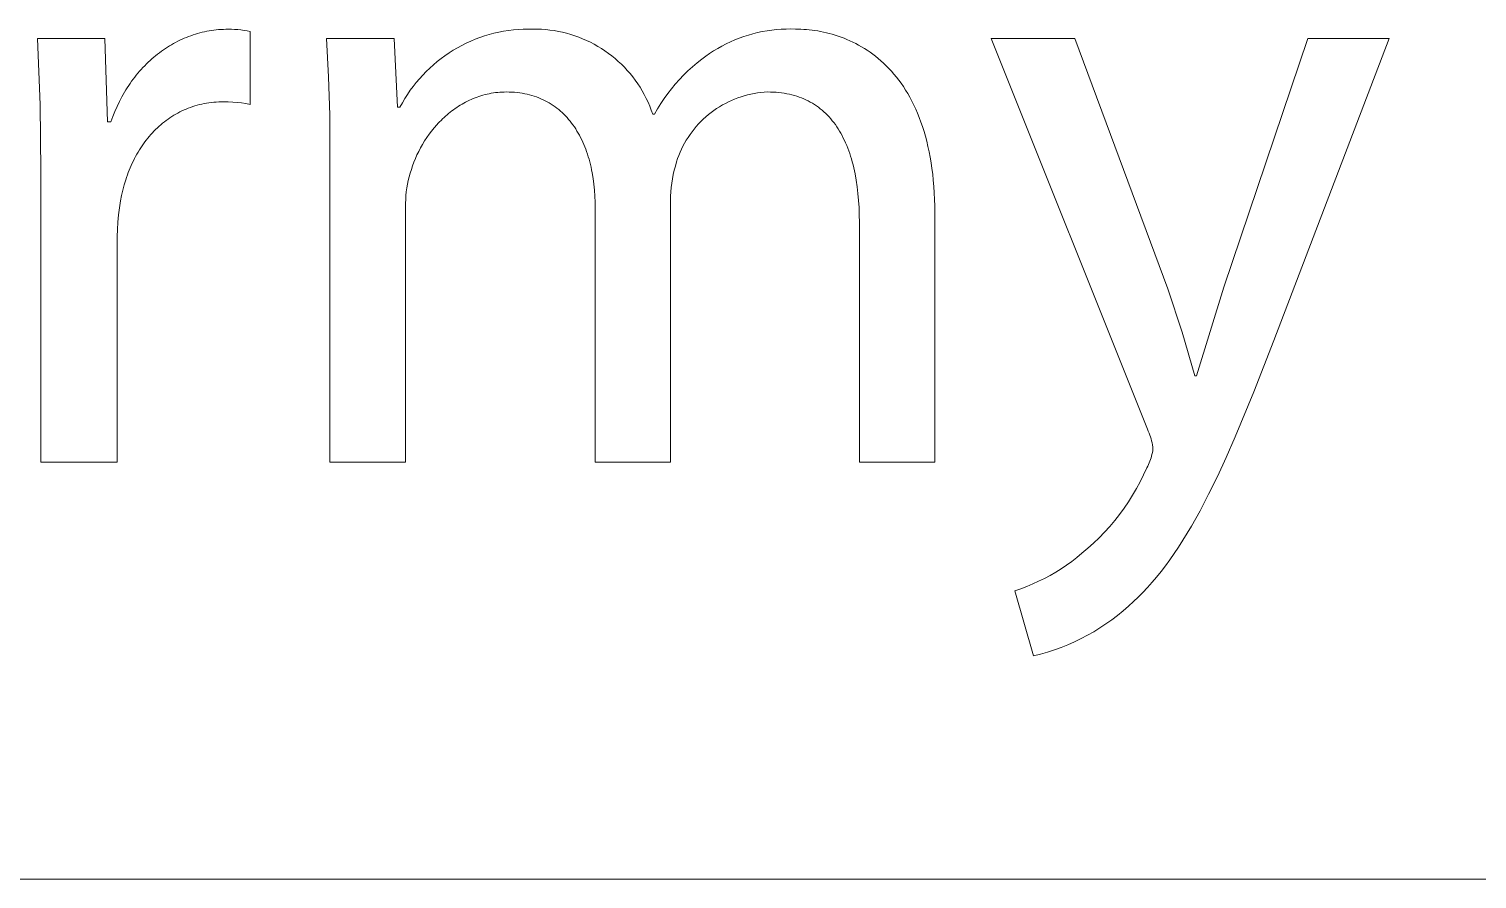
# Model space of a CAD drawing. Header units: millimetres. Extents: x 4001 to 9794, y -321 to 3726.
# Drawn here: x 8295 to 8390.9, y -321.4 to -265.1 of the extents above; entities that cross this region are included whole.
import ezdxf

# ---------------------------------------------------------------- set-up
doc = ezdxf.new("R2010")
doc.units = ezdxf.units.MM
doc.header["$MEASUREMENT"] = 0
doc.layers.add('Domyślny', color=7, linetype='Continuous', true_color=0x000000)

msp = doc.modelspace()

# ---------------------------------------------------------------- linework, layer by layer
at = {"layer": 'Domyślny', "color": 18, "lineweight": 15, "true_color": 0x000000}
for p, q in [((8295.721, -270.099), (8295.54, -265.712)), ((8295.54, -265.712), (8299.996, -265.712)), ((8299.996, -265.712), (8300.189, -271.229)), ((8304.977, -265.826), (8305.119, -265.76)), ((8305.119, -265.76), (8305.263, -265.696)), ((8305.263, -265.696), (8305.408, -265.636)), ((8305.408, -265.636), (8305.554, -265.579)), ((8305.554, -265.579), (8305.702, -265.524)), ((8305.702, -265.524), (8305.85, -265.473)), ((8305.85, -265.473), (8305.999, -265.425)), ((8305.999, -265.425), (8306.149, -265.38)), ((8306.149, -265.38), (8306.3, -265.339)), ((8306.3, -265.339), (8306.452, -265.3)), ((8306.452, -265.3), (8306.605, -265.265)), ((8306.605, -265.265), (8306.759, -265.233)), ((8306.759, -265.233), (8306.914, -265.204)), ((8306.914, -265.204), (8307.069, -265.179)), ((8307.069, -265.179), (8307.225, -265.156)), ((8307.225, -265.156), (8307.382, -265.138)), ((8307.382, -265.138), (8307.539, -265.122)), ((8307.539, -265.122), (8307.697, -265.11)), ((8307.697, -265.11), (8307.856, -265.102)), ((8307.856, -265.102), (8308.015, -265.096)), ((8308.015, -265.096), (8308.175, -265.095)), ((8308.175, -265.095), (8308.386, -265.098)), ((8308.386, -265.098), (8308.597, -265.107)), ((8308.597, -265.107), (8308.807, -265.123)), ((8308.807, -265.123), (8309.017, -265.145)), ((8309.017, -265.145), (8309.226, -265.173)), ((8309.226, -265.173), (8309.434, -265.208)), ((8309.434, -265.208), (8309.641, -265.249)), ((8309.641, -265.249), (8309.641, -270.072)), ((8314.827, -268.24), (8314.68, -265.702)), ((8314.68, -265.702), (8319.174, -265.702)), ((8319.174, -265.702), (8319.386, -270.255)), ((8324.244, -265.888), (8324.545, -265.762)), ((8324.545, -265.762), (8324.85, -265.647)), ((8324.85, -265.647), (8325.159, -265.542)), ((8325.159, -265.542), (8325.472, -265.448)), ((8325.472, -265.448), (8325.787, -265.364)), ((8325.787, -265.364), (8326.105, -265.291)), ((8326.105, -265.291), (8326.426, -265.228)), ((8326.426, -265.228), (8326.748, -265.177)), ((8326.748, -265.177), (8327.072, -265.137)), ((8327.072, -265.137), (8327.397, -265.107)), ((8327.397, -265.107), (8327.723, -265.089)), ((8327.723, -265.089), (8328.049, -265.081)), ((8328.049, -265.081), (8328.375, -265.085)), ((8328.375, -265.085), (8328.656, -265.086)), ((8328.656, -265.086), (8328.937, -265.097)), ((8328.937, -265.097), (8329.218, -265.118)), ((8329.218, -265.118), (8329.497, -265.148)), ((8329.497, -265.148), (8329.775, -265.187)), ((8329.775, -265.187), (8330.052, -265.236)), ((8330.052, -265.236), (8330.327, -265.295)), ((8330.327, -265.295), (8330.6, -265.362)), ((8330.6, -265.362), (8330.87, -265.439)), ((8330.87, -265.439), (8331.138, -265.525)), ((8331.138, -265.525), (8331.402, -265.62)), ((8331.402, -265.62), (8331.663, -265.724)), ((8331.663, -265.724), (8331.921, -265.837)), ((8341.749, -265.8), (8342.044, -265.684)), ((8342.044, -265.684), (8342.342, -265.577)), ((8342.342, -265.577), (8342.644, -265.48)), ((8342.644, -265.48), (8342.949, -265.394)), ((8342.949, -265.394), (8343.257, -265.318)), ((8343.257, -265.318), (8343.567, -265.252)), ((8343.567, -265.252), (8343.879, -265.197)), ((8343.879, -265.197), (8344.193, -265.152)), ((8344.193, -265.152), (8344.508, -265.117)), ((8344.508, -265.117), (8344.824, -265.093)), ((8344.824, -265.093), (8345.141, -265.08)), ((8345.141, -265.08), (8345.458, -265.077)), ((8345.458, -265.077), (8345.775, -265.085)), ((8345.775, -265.085), (8345.951, -265.087)), ((8345.951, -265.087), (8346.129, -265.092)), ((8346.129, -265.092), (8346.309, -265.102)), ((8346.309, -265.102), (8346.492, -265.115)), ((8346.492, -265.115), (8346.676, -265.132)), ((8346.676, -265.132), (8346.863, -265.153)), ((8346.863, -265.153), (8347.051, -265.179)), ((8347.051, -265.179), (8347.24, -265.209)), ((8347.24, -265.209), (8347.431, -265.243)), ((8347.431, -265.243), (8347.622, -265.282)), ((8347.622, -265.282), (8347.815, -265.325)), ((8347.815, -265.325), (8348.008, -265.374)), ((8348.008, -265.374), (8348.202, -265.427)), ((8348.202, -265.427), (8348.397, -265.485)), ((8348.397, -265.485), (8348.591, -265.548)), ((8348.591, -265.548), (8348.786, -265.617)), ((8348.786, -265.617), (8348.981, -265.691)), ((8348.981, -265.691), (8349.175, -265.77)), ((8349.175, -265.77), (8349.37, -265.855)), ((8369.087, -291.599), (8358.728, -265.712)), ((8358.728, -265.712), (8364.284, -265.712)), ((8364.284, -265.712), (8370.437, -282.301)), ((8374.141, -282.186), (8379.715, -265.712)), ((8385.097, -265.712), (8377.459, -285.716)), ((8379.715, -265.712), (8385.097, -265.712)), ((8303.492, -266.751), (8303.62, -266.653)), ((8303.62, -266.653), (8303.749, -266.557)), ((8303.749, -266.557), (8303.88, -266.465)), ((8303.88, -266.465), (8304.013, -266.375)), ((8304.013, -266.375), (8304.146, -266.288)), ((8304.146, -266.288), (8304.281, -266.204)), ((8304.281, -266.204), (8304.418, -266.122)), ((8304.418, -266.122), (8304.556, -266.044)), ((8304.556, -266.044), (8304.695, -265.968)), ((8304.695, -265.968), (8304.835, -265.896)), ((8304.835, -265.896), (8304.977, -265.826)), ((8322.541, -266.848), (8322.811, -266.664)), ((8322.811, -266.664), (8323.086, -266.49)), ((8323.086, -266.49), (8323.368, -266.325)), ((8323.368, -266.325), (8323.655, -266.169)), ((8323.655, -266.169), (8323.947, -266.023)), ((8323.947, -266.023), (8324.244, -265.888)), ((8331.921, -265.837), (8332.174, -265.959)), ((8332.174, -265.959), (8332.423, -266.089)), ((8332.423, -266.089), (8332.668, -266.228)), ((8332.668, -266.228), (8332.907, -266.374)), ((8332.907, -266.374), (8333.142, -266.529)), ((8333.142, -266.529), (8333.371, -266.692)), ((8333.371, -266.692), (8333.594, -266.863)), ((8339.817, -266.882), (8340.077, -266.7)), ((8340.077, -266.7), (8340.342, -266.527)), ((8340.342, -266.527), (8340.614, -266.363)), ((8340.614, -266.363), (8340.89, -266.208)), ((8340.89, -266.208), (8341.172, -266.063)), ((8341.172, -266.063), (8341.458, -265.927)), ((8341.458, -265.927), (8341.749, -265.8)), ((8349.37, -265.855), (8349.563, -265.946)), ((8349.563, -265.946), (8349.756, -266.043)), ((8349.756, -266.043), (8349.948, -266.145)), ((8349.948, -266.145), (8350.139, -266.253)), ((8350.139, -266.253), (8350.328, -266.368)), ((8350.328, -266.368), (8350.517, -266.489)), ((8350.517, -266.489), (8350.703, -266.616)), ((8350.703, -266.616), (8350.888, -266.749)), ((8302.416, -267.757), (8302.529, -267.635)), ((8302.529, -267.635), (8302.643, -267.515)), ((8302.643, -267.515), (8302.759, -267.398)), ((8302.759, -267.398), (8302.877, -267.284)), ((8302.877, -267.284), (8302.997, -267.172)), ((8302.997, -267.172), (8303.118, -267.063)), ((8303.118, -267.063), (8303.241, -266.956)), ((8303.241, -266.956), (8303.366, -266.852)), ((8303.366, -266.852), (8303.492, -266.751)), ((8321.294, -267.898), (8321.529, -267.671)), ((8321.529, -267.671), (8321.771, -267.453)), ((8321.771, -267.453), (8322.021, -267.242)), ((8322.021, -267.242), (8322.277, -267.041)), ((8322.277, -267.041), (8322.541, -266.848)), ((8333.594, -266.863), (8333.812, -267.041)), ((8333.812, -267.041), (8334.023, -267.226)), ((8334.023, -267.226), (8334.228, -267.418)), ((8334.228, -267.418), (8334.426, -267.618)), ((8334.426, -267.618), (8334.618, -267.823)), ((8338.641, -267.858), (8338.94, -267.585)), ((8338.94, -267.585), (8339.247, -267.323)), ((8339.247, -267.323), (8339.564, -267.072)), ((8339.564, -267.072), (8339.817, -266.882)), ((8350.888, -266.749), (8351.071, -266.889)), ((8351.071, -266.889), (8351.252, -267.036)), ((8351.252, -267.036), (8351.431, -267.19)), ((8351.431, -267.19), (8351.607, -267.35)), ((8351.607, -267.35), (8351.781, -267.518)), ((8351.781, -267.518), (8351.952, -267.693)), ((8351.952, -267.693), (8352.121, -267.875)), ((8301.681, -268.684), (8301.78, -268.544)), ((8301.78, -268.544), (8301.881, -268.407)), ((8301.881, -268.407), (8301.984, -268.272)), ((8301.984, -268.272), (8302.089, -268.139)), ((8302.089, -268.139), (8302.196, -268.01)), ((8302.196, -268.01), (8302.305, -267.882)), ((8302.305, -267.882), (8302.416, -267.757)), ((8314.904, -270.78), (8314.827, -268.24)), ((8320.435, -268.879), (8320.637, -268.623)), ((8320.637, -268.623), (8320.848, -268.374)), ((8320.848, -268.374), (8321.067, -268.132)), ((8321.067, -268.132), (8321.294, -267.898)), ((8334.618, -267.823), (8334.802, -268.036)), ((8334.802, -268.036), (8334.979, -268.254)), ((8334.979, -268.254), (8335.148, -268.478)), ((8335.148, -268.478), (8335.31, -268.708)), ((8337.804, -268.734), (8338.073, -268.432)), ((8338.073, -268.432), (8338.353, -268.14)), ((8338.353, -268.14), (8338.641, -267.858)), ((8352.121, -267.875), (8352.286, -268.064)), ((8352.286, -268.064), (8352.448, -268.261)), ((8352.448, -268.261), (8352.606, -268.465)), ((8352.606, -268.465), (8352.761, -268.677)), ((8300.966, -269.885), (8301.131, -269.571)), ((8301.131, -269.571), (8301.218, -269.417)), ((8301.218, -269.417), (8301.306, -269.266)), ((8301.306, -269.266), (8301.396, -269.117)), ((8301.396, -269.117), (8301.489, -268.97)), ((8301.489, -268.97), (8301.584, -268.826)), ((8301.584, -268.826), (8301.681, -268.684)), ((8319.882, -269.687), (8320.057, -269.412)), ((8320.057, -269.412), (8320.241, -269.142)), ((8320.241, -269.142), (8320.435, -268.879)), ((8324.663, -269.593), (8324.533, -269.641)), ((8324.793, -269.548), (8324.663, -269.593)), ((8324.925, -269.505), (8324.793, -269.548)), ((8325.059, -269.466), (8324.925, -269.505)), ((8325.194, -269.43), (8325.059, -269.466)), ((8325.33, -269.397), (8325.194, -269.43)), ((8325.468, -269.367), (8325.33, -269.397)), ((8325.608, -269.34), (8325.468, -269.367)), ((8325.748, -269.317), (8325.608, -269.34)), ((8325.89, -269.297), (8325.748, -269.317)), ((8326.034, -269.281), (8325.89, -269.297)), ((8326.178, -269.268), (8326.034, -269.281)), ((8326.324, -269.259), (8326.178, -269.268)), ((8326.471, -269.254), (8326.324, -269.259)), ((8326.62, -269.252), (8326.471, -269.254)), ((8326.801, -269.254), (8326.62, -269.252)), ((8326.98, -269.261), (8326.801, -269.254)), ((8327.155, -269.273), (8326.98, -269.261)), ((8327.328, -269.289), (8327.155, -269.273)), ((8327.498, -269.31), (8327.328, -269.289)), ((8327.665, -269.336), (8327.498, -269.31)), ((8327.83, -269.366), (8327.665, -269.336)), ((8327.992, -269.401), (8327.83, -269.366)), ((8328.15, -269.439), (8327.992, -269.401)), ((8328.306, -269.483), (8328.15, -269.439)), ((8328.459, -269.53), (8328.306, -269.483)), ((8328.61, -269.582), (8328.459, -269.53)), ((8328.757, -269.638), (8328.61, -269.582)), ((8335.31, -268.708), (8335.463, -268.944)), ((8335.463, -268.944), (8335.609, -269.184)), ((8335.609, -269.184), (8335.746, -269.429)), ((8335.746, -269.429), (8335.875, -269.679)), ((8337.061, -269.69), (8337.298, -269.363)), ((8337.298, -269.363), (8337.546, -269.044)), ((8337.546, -269.044), (8337.804, -268.734)), ((8342.156, -269.569), (8341.943, -269.642)), ((8342.371, -269.503), (8342.156, -269.569)), ((8342.588, -269.445), (8342.371, -269.503)), ((8342.808, -269.394), (8342.588, -269.445)), ((8343.028, -269.35), (8342.808, -269.394)), ((8343.251, -269.314), (8343.028, -269.35)), ((8343.474, -269.286), (8343.251, -269.314)), ((8343.698, -269.265), (8343.474, -269.286)), ((8343.923, -269.252), (8343.698, -269.265)), ((8344.114, -269.254), (8343.923, -269.252)), ((8344.302, -269.261), (8344.114, -269.254)), ((8344.487, -269.273), (8344.302, -269.261)), ((8344.668, -269.29), (8344.487, -269.273)), ((8344.847, -269.311), (8344.668, -269.29)), ((8345.022, -269.337), (8344.847, -269.311)), ((8345.195, -269.367), (8345.022, -269.337)), ((8345.364, -269.402), (8345.195, -269.367)), ((8345.53, -269.442), (8345.364, -269.402)), ((8345.693, -269.486), (8345.53, -269.442)), ((8345.853, -269.535), (8345.693, -269.486)), ((8346.01, -269.588), (8345.853, -269.535)), ((8346.163, -269.646), (8346.01, -269.588)), ((8352.761, -268.677), (8352.912, -268.897)), ((8352.912, -268.897), (8353.06, -269.125)), ((8353.06, -269.125), (8353.203, -269.361)), ((8353.203, -269.361), (8353.342, -269.605)), ((8353.342, -269.605), (8353.477, -269.857)), ((8295.772, -274.489), (8295.721, -270.099)), ((8300.527, -270.88), (8300.664, -270.54)), ((8300.664, -270.54), (8300.81, -270.208)), ((8300.81, -270.208), (8300.966, -269.885)), ((8304.974, -270.575), (8304.839, -270.646)), ((8305.111, -270.508), (8304.974, -270.575)), ((8305.25, -270.444), (8305.111, -270.508)), ((8305.391, -270.383), (8305.25, -270.444)), ((8305.534, -270.326), (8305.391, -270.383)), ((8305.679, -270.272), (8305.534, -270.326)), ((8305.825, -270.221), (8305.679, -270.272)), ((8305.974, -270.174), (8305.825, -270.221)), ((8306.124, -270.131), (8305.974, -270.174)), ((8306.275, -270.091), (8306.124, -270.131)), ((8306.429, -270.055), (8306.275, -270.091)), ((8306.584, -270.022), (8306.429, -270.055)), ((8306.741, -269.993), (8306.584, -270.022)), ((8306.9, -269.968), (8306.741, -269.993)), ((8307.06, -269.947), (8306.9, -269.968)), ((8307.222, -269.929), (8307.06, -269.947)), ((8307.385, -269.916), (8307.222, -269.929)), ((8307.551, -269.906), (8307.385, -269.916)), ((8307.717, -269.9), (8307.551, -269.906)), ((8307.886, -269.898), (8307.717, -269.9)), ((8308.18, -269.904), (8307.886, -269.898)), ((8308.474, -269.919), (8308.18, -269.904)), ((8308.767, -269.943), (8308.474, -269.919)), ((8309.06, -269.977), (8308.767, -269.943)), ((8309.351, -270.02), (8309.06, -269.977)), ((8309.641, -270.072), (8309.351, -270.02)), ((8319.386, -270.255), (8319.56, -270.255)), ((8319.56, -270.255), (8319.716, -269.968)), ((8319.716, -269.968), (8319.882, -269.687)), ((8322.994, -270.51), (8322.887, -270.593)), ((8323.103, -270.429), (8322.994, -270.51)), ((8323.213, -270.35), (8323.103, -270.429)), ((8323.325, -270.273), (8323.213, -270.35)), ((8323.439, -270.199), (8323.325, -270.273)), ((8323.554, -270.127), (8323.439, -270.199)), ((8323.671, -270.057), (8323.554, -270.127)), ((8323.79, -269.99), (8323.671, -270.057)), ((8323.91, -269.925), (8323.79, -269.99)), ((8324.031, -269.863), (8323.91, -269.925)), ((8324.155, -269.803), (8324.031, -269.863)), ((8324.279, -269.747), (8324.155, -269.803)), ((8324.406, -269.693), (8324.279, -269.747)), ((8324.533, -269.641), (8324.406, -269.693)), ((8328.902, -269.698), (8328.757, -269.638)), ((8329.044, -269.762), (8328.902, -269.698)), ((8329.183, -269.831), (8329.044, -269.762)), ((8329.319, -269.903), (8329.183, -269.831)), ((8329.453, -269.979), (8329.319, -269.903)), ((8329.583, -270.06), (8329.453, -269.979)), ((8329.711, -270.144), (8329.583, -270.06)), ((8329.836, -270.232), (8329.711, -270.144)), ((8329.958, -270.324), (8329.836, -270.232)), ((8330.077, -270.419), (8329.958, -270.324)), ((8330.194, -270.518), (8330.077, -270.419)), ((8330.307, -270.621), (8330.194, -270.518)), ((8335.875, -269.679), (8335.995, -269.933)), ((8335.995, -269.933), (8336.107, -270.191)), ((8336.107, -270.191), (8336.21, -270.453)), ((8336.21, -270.453), (8336.304, -270.718)), ((8336.419, -270.718), (8336.621, -270.368)), ((8336.621, -270.368), (8336.836, -270.025)), ((8336.836, -270.025), (8337.061, -269.69)), ((8340.353, -270.478), (8340.172, -270.612)), ((8340.539, -270.35), (8340.353, -270.478)), ((8340.728, -270.229), (8340.539, -270.35)), ((8340.922, -270.114), (8340.728, -270.229)), ((8341.119, -270.006), (8340.922, -270.114)), ((8341.321, -269.905), (8341.119, -270.006)), ((8341.525, -269.81), (8341.321, -269.905)), ((8341.732, -269.723), (8341.525, -269.81)), ((8341.943, -269.642), (8341.732, -269.723)), ((8346.314, -269.708), (8346.163, -269.646)), ((8346.461, -269.774), (8346.314, -269.708)), ((8346.606, -269.845), (8346.461, -269.774)), ((8346.747, -269.92), (8346.606, -269.845)), ((8346.886, -270), (8346.747, -269.92)), ((8347.021, -270.084), (8346.886, -270)), ((8347.153, -270.172), (8347.021, -270.084)), ((8347.282, -270.264), (8347.153, -270.172)), ((8347.408, -270.361), (8347.282, -270.264)), ((8347.531, -270.462), (8347.408, -270.361)), ((8347.651, -270.567), (8347.531, -270.462)), ((8347.768, -270.676), (8347.651, -270.567)), ((8353.477, -269.857), (8353.607, -270.117)), ((8353.607, -270.117), (8353.732, -270.386)), ((8353.732, -270.386), (8353.853, -270.664)), ((8300.189, -271.229), (8300.401, -271.229)), ((8300.401, -271.229), (8300.527, -270.88)), ((8303.594, -271.526), (8303.481, -271.63)), ((8303.709, -271.424), (8303.594, -271.526)), ((8303.827, -271.326), (8303.709, -271.424)), ((8303.946, -271.23), (8303.827, -271.326)), ((8304.068, -271.137), (8303.946, -271.23)), ((8304.191, -271.048), (8304.068, -271.137)), ((8304.317, -270.961), (8304.191, -271.048)), ((8304.444, -270.877), (8304.317, -270.961)), ((8304.574, -270.797), (8304.444, -270.877)), ((8304.705, -270.72), (8304.574, -270.797)), ((8304.839, -270.646), (8304.705, -270.72)), ((8314.911, -273.322), (8314.904, -270.78)), ((8322.002, -271.428), (8321.825, -271.632)), ((8322.093, -271.328), (8322.002, -271.428)), ((8322.186, -271.23), (8322.093, -271.328)), ((8322.281, -271.134), (8322.186, -271.23)), ((8322.378, -271.039), (8322.281, -271.134)), ((8322.476, -270.946), (8322.378, -271.039)), ((8322.576, -270.855), (8322.476, -270.946)), ((8322.678, -270.766), (8322.576, -270.855)), ((8322.782, -270.679), (8322.678, -270.766)), ((8322.887, -270.593), (8322.782, -270.679)), ((8330.418, -270.727), (8330.307, -270.621)), ((8330.526, -270.837), (8330.418, -270.727)), ((8330.631, -270.951), (8330.526, -270.837)), ((8330.733, -271.068), (8330.631, -270.951)), ((8330.833, -271.188), (8330.733, -271.068)), ((8330.929, -271.312), (8330.833, -271.188)), ((8331.023, -271.439), (8330.929, -271.312)), ((8331.114, -271.569), (8331.023, -271.439)), ((8336.304, -270.718), (8336.419, -270.718)), ((8339.191, -271.537), (8339.047, -271.71)), ((8339.341, -271.37), (8339.191, -271.537)), ((8339.497, -271.207), (8339.341, -271.37)), ((8339.658, -271.05), (8339.497, -271.207)), ((8339.825, -270.898), (8339.658, -271.05)), ((8339.996, -270.752), (8339.825, -270.898)), ((8340.172, -270.612), (8339.996, -270.752)), ((8347.882, -270.789), (8347.768, -270.676)), ((8347.993, -270.907), (8347.882, -270.789)), ((8348.101, -271.028), (8347.993, -270.907)), ((8348.206, -271.154), (8348.101, -271.028)), ((8348.307, -271.283), (8348.206, -271.154)), ((8348.406, -271.417), (8348.307, -271.283)), ((8348.502, -271.554), (8348.406, -271.417)), ((8353.853, -270.664), (8353.968, -270.95)), ((8353.968, -270.95), (8354.078, -271.246)), ((8354.078, -271.246), (8354.183, -271.55)), ((8302.748, -272.439), (8302.652, -272.566)), ((8302.846, -272.316), (8302.748, -272.439)), ((8302.946, -272.195), (8302.846, -272.316)), ((8303.049, -272.076), (8302.946, -272.195)), ((8303.153, -271.961), (8303.049, -272.076)), ((8303.26, -271.848), (8303.153, -271.961)), ((8303.369, -271.738), (8303.26, -271.848)), ((8303.481, -271.63), (8303.369, -271.738)), ((8321.192, -272.499), (8321.053, -272.726)), ((8321.339, -272.275), (8321.192, -272.499)), ((8321.493, -272.056), (8321.339, -272.275)), ((8321.655, -271.841), (8321.493, -272.056)), ((8321.825, -271.632), (8321.655, -271.841)), ((8331.202, -271.702), (8331.114, -271.569)), ((8331.287, -271.839), (8331.202, -271.702)), ((8331.369, -271.979), (8331.287, -271.839)), ((8331.448, -272.122), (8331.369, -271.979)), ((8331.525, -272.268), (8331.448, -272.122)), ((8331.598, -272.416), (8331.525, -272.268)), ((8331.669, -272.568), (8331.598, -272.416)), ((8338.531, -272.448), (8338.418, -272.642)), ((8338.651, -272.257), (8338.531, -272.448)), ((8338.777, -272.07), (8338.651, -272.257)), ((8338.909, -271.888), (8338.777, -272.07)), ((8339.047, -271.71), (8338.909, -271.888)), ((8348.595, -271.696), (8348.502, -271.554)), ((8348.684, -271.841), (8348.595, -271.696)), ((8348.771, -271.991), (8348.684, -271.841)), ((8348.855, -272.144), (8348.771, -271.991)), ((8348.936, -272.301), (8348.855, -272.144)), ((8349.014, -272.461), (8348.936, -272.301)), ((8349.088, -272.626), (8349.014, -272.461)), ((8354.183, -271.55), (8354.282, -271.863)), ((8354.282, -271.863), (8354.376, -272.185)), ((8354.376, -272.185), (8354.464, -272.516)), ((8302.125, -273.375), (8302.045, -273.519)), ((8302.207, -273.234), (8302.125, -273.375)), ((8302.291, -273.096), (8302.207, -273.234)), ((8302.378, -272.959), (8302.291, -273.096)), ((8302.467, -272.826), (8302.378, -272.959)), ((8302.558, -272.694), (8302.467, -272.826)), ((8302.652, -272.566), (8302.558, -272.694)), ((8314.911, -293.788), (8314.911, -273.322)), ((8320.685, -273.426), (8320.579, -273.663)), ((8320.8, -273.19), (8320.685, -273.426)), ((8320.922, -272.957), (8320.8, -273.19)), ((8321.053, -272.726), (8320.922, -272.957)), ((8331.737, -272.723), (8331.669, -272.568)), ((8331.802, -272.88), (8331.737, -272.723)), ((8331.864, -273.041), (8331.802, -272.88)), ((8331.924, -273.204), (8331.864, -273.041)), ((8331.98, -273.369), (8331.924, -273.204)), ((8332.034, -273.538), (8331.98, -273.369)), ((8338.035, -273.457), (8337.956, -273.668)), ((8338.12, -273.248), (8338.035, -273.457)), ((8338.213, -273.043), (8338.12, -273.248)), ((8338.312, -272.841), (8338.213, -273.043)), ((8338.418, -272.642), (8338.312, -272.841)), ((8349.16, -272.794), (8349.088, -272.626)), ((8349.229, -272.966), (8349.16, -272.794)), ((8349.295, -273.142), (8349.229, -272.966)), ((8349.358, -273.321), (8349.295, -273.142)), ((8349.418, -273.504), (8349.358, -273.321)), ((8354.464, -272.516), (8354.545, -272.857)), ((8354.545, -272.857), (8354.621, -273.208)), ((8354.621, -273.208), (8354.69, -273.568)), ((8301.683, -274.269), (8301.618, -274.426)), ((8301.751, -274.115), (8301.683, -274.269)), ((8301.821, -273.962), (8301.751, -274.115)), ((8301.893, -273.812), (8301.821, -273.962)), ((8301.968, -273.664), (8301.893, -273.812)), ((8302.045, -273.519), (8301.968, -273.664)), ((8320.312, -274.383), (8320.236, -274.624)), ((8320.393, -274.142), (8320.312, -274.383)), ((8320.482, -273.902), (8320.393, -274.142)), ((8320.579, -273.663), (8320.482, -273.902)), ((8332.084, -273.709), (8332.034, -273.538)), ((8332.132, -273.882), (8332.084, -273.709)), ((8332.177, -274.058), (8332.132, -273.882)), ((8332.219, -274.237), (8332.177, -274.058)), ((8332.258, -274.418), (8332.219, -274.237)), ((8332.294, -274.601), (8332.258, -274.418)), ((8337.805, -274.159), (8337.733, -274.44)), ((8337.885, -273.881), (8337.805, -274.159)), ((8337.956, -273.668), (8337.885, -273.881)), ((8349.475, -273.691), (8349.418, -273.504)), ((8349.529, -273.881), (8349.475, -273.691)), ((8349.58, -274.075), (8349.529, -273.881)), ((8349.628, -274.273), (8349.58, -274.075)), ((8349.715, -274.678), (8349.628, -274.273)), ((8354.69, -273.568), (8354.752, -273.937)), ((8354.752, -273.937), (8354.808, -274.317)), ((8354.808, -274.317), (8354.856, -274.706)), ((8295.772, -293.779), (8295.772, -274.489)), ((8301.383, -275.073), (8301.281, -275.408)), ((8301.438, -274.908), (8301.383, -275.073)), ((8301.496, -274.745), (8301.438, -274.908)), ((8301.556, -274.584), (8301.496, -274.745)), ((8301.618, -274.426), (8301.556, -274.584)), ((8320.057, -275.361), (8320.014, -275.611)), ((8320.108, -275.114), (8320.057, -275.361)), ((8320.168, -274.868), (8320.108, -275.114)), ((8320.236, -274.624), (8320.168, -274.868)), ((8332.358, -274.974), (8332.294, -274.601)), ((8332.41, -275.357), (8332.358, -274.974)), ((8332.451, -275.748), (8332.41, -275.357)), ((8337.571, -275.293), (8337.535, -275.58)), ((8337.616, -275.007), (8337.571, -275.293)), ((8337.67, -274.723), (8337.616, -275.007)), ((8337.733, -274.44), (8337.67, -274.723)), ((8349.791, -275.098), (8349.715, -274.678)), ((8349.855, -275.531), (8349.791, -275.098)), ((8354.856, -274.706), (8354.898, -275.105)), ((8354.898, -275.105), (8354.933, -275.515)), ((8301.108, -276.1), (8301.038, -276.457)), ((8301.189, -275.75), (8301.108, -276.1)), ((8301.281, -275.408), (8301.189, -275.75)), ((8319.953, -276.113), (8319.936, -276.365)), ((8319.979, -275.861), (8319.953, -276.113)), ((8320.014, -275.611), (8319.979, -275.861)), ((8332.48, -276.147), (8332.451, -275.748)), ((8332.498, -276.554), (8332.48, -276.147)), ((8337.489, -276.157), (8337.48, -276.447)), ((8337.508, -275.869), (8337.489, -276.157)), ((8337.535, -275.58), (8337.508, -275.869)), ((8349.907, -275.977), (8349.855, -275.531)), ((8349.947, -276.437), (8349.907, -275.977)), ((8354.933, -275.515), (8354.96, -275.935)), ((8354.96, -275.935), (8354.98, -276.365)), ((8300.969, -276.928), (8300.913, -277.402)), ((8301.038, -276.457), (8300.969, -276.928)), ((8319.927, -276.618), (8319.926, -276.871)), ((8319.926, -276.871), (8319.926, -293.788)), ((8319.936, -276.365), (8319.927, -276.618)), ((8332.503, -276.968), (8332.498, -276.554)), ((8332.503, -293.788), (8332.503, -276.968)), ((8337.48, -276.447), (8337.48, -293.788)), ((8349.976, -276.91), (8349.947, -276.437)), ((8349.994, -277.395), (8349.976, -276.91)), ((8354.98, -276.365), (8354.991, -276.806)), ((8354.991, -276.806), (8354.995, -277.257)), ((8354.995, -277.257), (8354.995, -293.788)), ((8300.87, -277.877), (8300.841, -278.353)), ((8300.913, -277.402), (8300.87, -277.877)), ((8349.999, -277.894), (8349.994, -277.395)), ((8349.999, -293.788), (8349.999, -277.894)), ((8300.841, -278.353), (8300.825, -278.829)), ((8300.825, -278.829), (8300.825, -293.779)), ((8370.437, -282.301), (8371.381, -285.161)), ((8372.347, -288.05), (8374.141, -282.186)), ((8371.381, -285.161), (8372.231, -288.05)), ((8377.459, -285.716), (8376.135, -289.117)), ((8372.231, -288.05), (8372.347, -288.05)), ((8376.135, -289.117), (8374.897, -292.108)), ((8369.143, -291.724), (8369.087, -291.599)), ((8369.195, -291.851), (8369.143, -291.724)), ((8369.242, -291.979), (8369.195, -291.851)), ((8369.285, -292.109), (8369.242, -291.979)), ((8369.324, -292.24), (8369.285, -292.109)), ((8369.359, -292.372), (8369.324, -292.24)), ((8369.389, -292.506), (8369.359, -292.372)), ((8369.415, -292.64), (8369.389, -292.506)), ((8369.436, -292.775), (8369.415, -292.64)), ((8374.897, -292.108), (8374.301, -293.46)), ((8369.247, -293.714), (8369.288, -293.603)), ((8369.288, -293.603), (8369.325, -293.49)), ((8369.325, -293.49), (8369.358, -293.376)), ((8369.358, -293.376), (8369.388, -293.261)), ((8369.388, -293.261), (8369.413, -293.145)), ((8369.413, -293.145), (8369.435, -293.028)), ((8369.435, -293.028), (8369.453, -292.911)), ((8369.453, -292.911), (8369.436, -292.775)), ((8374.301, -293.46), (8373.718, -294.722)), ((8300.825, -293.779), (8295.772, -293.779)), ((8319.926, -293.788), (8314.911, -293.788)), ((8337.48, -293.788), (8332.503, -293.788)), ((8354.995, -293.788), (8349.999, -293.788)), ((8368.834, -294.612), (8369.048, -294.145)), ((8369.048, -294.145), (8369.103, -294.04)), ((8369.103, -294.04), (8369.155, -293.933)), ((8369.155, -293.933), (8369.203, -293.825)), ((8369.203, -293.825), (8369.247, -293.714)), ((8368.1, -295.964), (8368.36, -295.522)), ((8368.36, -295.522), (8368.604, -295.071)), ((8368.604, -295.071), (8368.834, -294.612)), ((8373.718, -294.722), (8373.143, -295.898)), ((8367.536, -296.821), (8367.825, -296.397)), ((8367.825, -296.397), (8368.1, -295.964)), ((8373.143, -295.898), (8372.573, -296.993)), ((8366.916, -297.639), (8367.233, -297.235)), ((8367.233, -297.235), (8367.536, -296.821)), ((8372.573, -296.993), (8372.006, -298.01)), ((8366.242, -298.413), (8366.585, -298.032)), ((8366.585, -298.032), (8366.916, -297.639)), ((8372.006, -298.01), (8371.722, -298.491)), ((8365.138, -299.485), (8365.518, -299.14)), ((8365.518, -299.14), (8365.886, -298.783)), ((8365.886, -298.783), (8366.242, -298.413)), ((8371.438, -298.954), (8371.153, -299.4)), ((8371.722, -298.491), (8371.438, -298.954)), ((8364.076, -300.348), (8364.415, -300.088)), ((8364.415, -300.088), (8364.746, -299.817)), ((8364.746, -299.817), (8365.138, -299.485)), ((8370.577, -300.241), (8370.286, -300.638)), ((8370.866, -299.828), (8370.577, -300.241)), ((8371.153, -299.4), (8370.866, -299.828)), ((8362.262, -301.479), (8362.639, -301.276)), ((8362.639, -301.276), (8363.009, -301.062)), ((8363.009, -301.062), (8363.372, -300.835)), ((8363.372, -300.835), (8363.728, -300.597)), ((8363.728, -300.597), (8364.076, -300.348)), ((8369.993, -301.02), (8369.696, -301.386)), ((8370.286, -300.638), (8369.993, -301.02)), ((8360.291, -302.305), (8360.695, -302.165)), ((8360.695, -302.165), (8361.095, -302.013)), ((8361.095, -302.013), (8361.49, -301.847)), ((8361.49, -301.847), (8361.879, -301.669)), ((8361.879, -301.669), (8362.262, -301.479)), ((8369.093, -302.078), (8368.785, -302.404)), ((8369.397, -301.739), (8369.093, -302.078)), ((8369.696, -301.386), (8369.397, -301.739)), ((8361.544, -306.607), (8360.291, -302.305)), ((8368.156, -303.019), (8367.833, -303.308)), ((8368.473, -302.717), (8368.156, -303.019)), ((8368.785, -302.404), (8368.473, -302.717)), ((8367.103, -303.927), (8366.723, -304.218)), ((8367.473, -303.624), (8367.103, -303.927)), ((8367.833, -303.308), (8367.473, -303.624)), ((8365.527, -305.011), (8365.111, -305.247)), ((8365.935, -304.76), (8365.527, -305.011)), ((8366.334, -304.496), (8365.935, -304.76)), ((8366.723, -304.218), (8366.334, -304.496)), ((8363.374, -306.048), (8362.924, -306.211)), ((8363.818, -305.87), (8363.374, -306.048)), ((8364.256, -305.677), (8363.818, -305.87)), ((8364.687, -305.47), (8364.256, -305.677)), ((8365.111, -305.247), (8364.687, -305.47)), ((8362.009, -306.49), (8361.544, -306.607)), ((8362.469, -306.359), (8362.009, -306.49)), ((8362.924, -306.211), (8362.469, -306.359)), ((9788.799, -321.396), (4001.477, -321.396)), ((9788.799, -321.396), (7605.142, -321.396))]:
    msp.add_line(p, q, dxfattribs=at)

doc.saveas('drawing.dxf')
